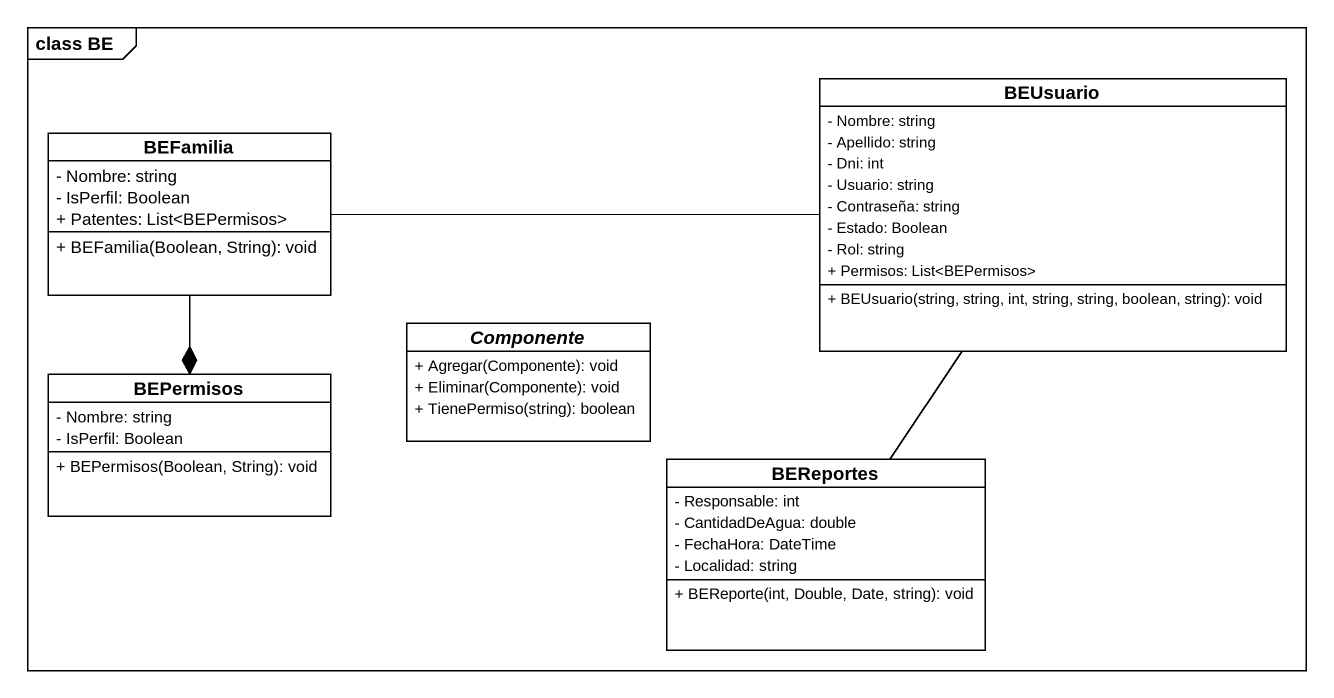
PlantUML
@startuml
mainframe class BE
hide circle
hide empty members
skinparam classAttributeIconSize 0
class BEFamilia {
  - Nombre: string
  - IsPerfil: Boolean
  + Patentes: List<BEPermisos>
  + BEFamilia(Boolean, String): void
}
class BEUsuario {
  - Nombre: string
  - Apellido: string
  - Dni: int
  - Usuario: string
  - Contraseña: string
  - Estado: Boolean
  - Rol: string
  + Permisos: List<BEPermisos>
  + BEUsuario(string, string, int, string, string, boolean, string): void
}
abstract class Componente {
  + Agregar(Componente): void
  + Eliminar(Componente): void
  + TienePermiso(string): boolean
}
class BEPermisos {
  - Nombre: string
  - IsPerfil: Boolean
  + BEPermisos(Boolean, String): void
}
class BEReportes {
  - Responsable: int
  - CantidadDeAgua: double
  - FechaHora: DateTime
  - Localidad: string
  + BEReporte(int, Double, Date, string): void
}
BEFamilia -right- BEUsuario
BEFamilia --* BEPermisos
BEUsuario -- BEReportes
@enduml
